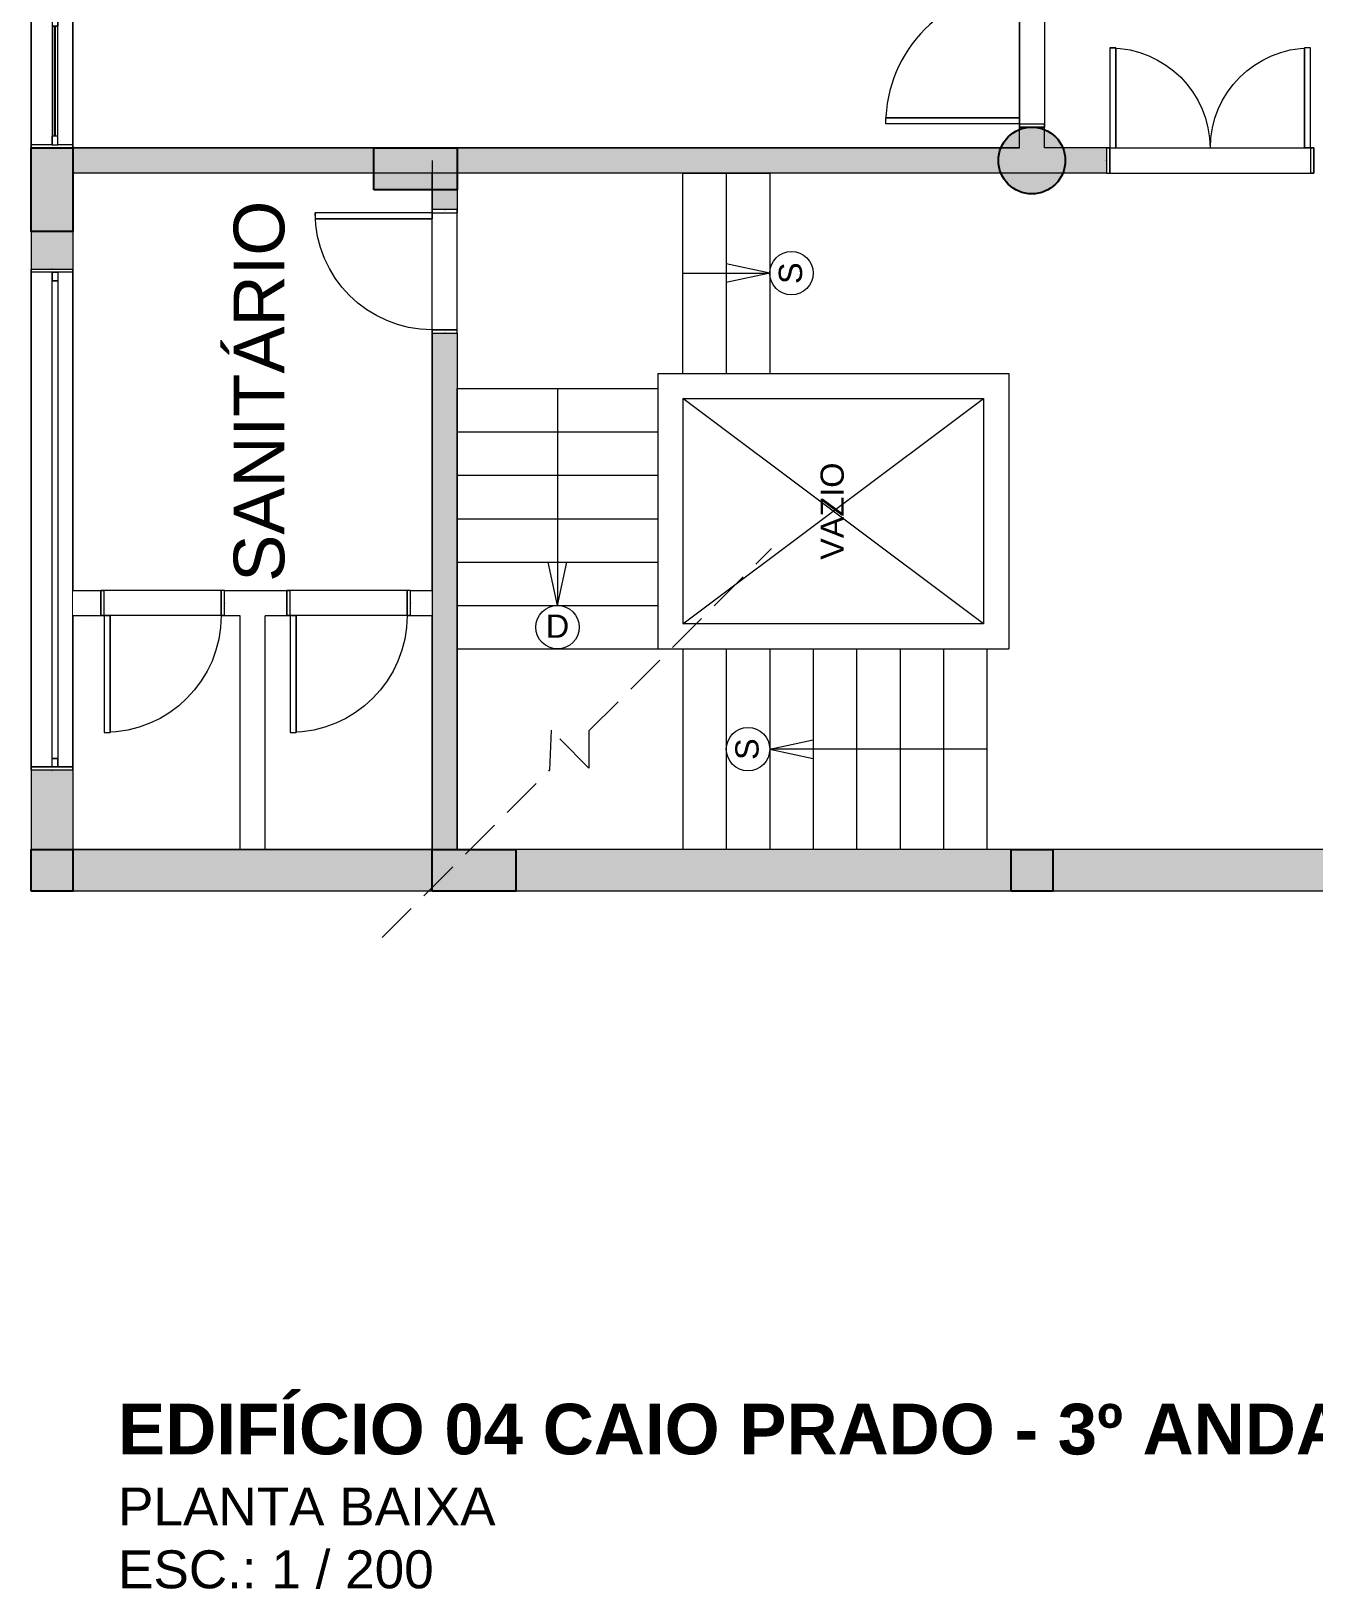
# Model space of a CAD drawing. Header units: metres. Extents: x 512 to 829, y -209 to 245.
# Drawn here: x 781.39 to 789.06, y -110.08 to -100.75 of the extents above; entities that cross this region are included whole.
import ezdxf

# ---------------------------------------------------------------- set-up
doc = ezdxf.new("R2010")
doc.units = ezdxf.units.M
doc.header["$LTSCALE"] = 0.508
doc.set_wipeout_variables(frame=1)
doc.header["$PDSIZE"] = -2
doc.linetypes.add('STYLE_02', pattern=[0.694425, 0.48607, -0.208355])
for name, color, linetype, lineweight in [('CONTORNO', 7, 'Continuous', 15), ('None', 7, 'Continuous', 5), ('NãoImprimir', 7, 'Continuous', 5), ('Peitoris', 2, 'Continuous', 5), ('Telhado-Princ', 7, 'Continuous', 5)]:
    doc.layers.add(name, color=color, linetype=linetype, lineweight=lineweight)
doc.styles.add('Arial', font='arial.ttf')
doc.styles.add('Arial (bold)', font='arialbd.ttf')

# ---------------------------------------------------------------- blocks, each defined once
blk = doc.blocks.new('Grupo-517')
at = {"color": 7, "linetype": 'Continuous', "lineweight": 5}
for points in [[(-0.4, 0.125), (-0.38095, 0.125), (-0.38095, -0.125), (-0.4, -0.125)], [(0.38095, 0.125), (0.4, 0.125), (0.4, -0.125), (0.38095, -0.125)]]:
    blk.add_wipeout(points, dxfattribs=at).dxf.layer = 'None'
at = {"layer": 'None', "color": 7, "linetype": 'Continuous', "lineweight": 5}
for points in [[(-0.4, 0.125), (-0.38095, 0.125), (-0.38095, -0.125), (-0.4, -0.125)], [(0.38095, 0.125), (0.4, 0.125), (0.4, -0.125), (0.38095, -0.125)]]:
    blk.add_lwpolyline(points, close=True, dxfattribs=at)
blk = doc.blocks.new('Grupo-518')
at = {"layer": 'None', "color": 7}
blk.add_blockref('Grupo-517', (0, 0), dxfattribs=at)
at = {"layer": 'None', "color": 7, "linetype": 'Continuous', "lineweight": 5}
for p, q in [((-0.4, 0.125), (-0.38095, 0.125)), ((-0.38095, 0.125), (-0.38095, -0.125)), ((0.4, 0.125), (0.38095, 0.125)), ((0.38095, 0.125), (0.38095, -0.125)), ((-0.4, -0.125), (-0.38095, -0.125)), ((0.4, -0.125), (0.38095, -0.125))]:
    blk.add_line(p, q, dxfattribs=at)
blk = doc.blocks.new('Grupo-519')
at = {"layer": 'None', "color": 7, "linetype": 'Continuous', "lineweight": 5}
for p, q in [((-0.38095, 0.034925), (-0.38095, 0)), ((0.38095, 0.034925), (0.38095, 0))]:
    blk.add_line(p, q, dxfattribs=at)
blk = doc.blocks.new('Grupo-520')
at = {"color": 7, "linetype": 'Continuous', "lineweight": 5}
for points in [[(-0.38095, 0.034925), (-0.33015, 0.034925), (-0.33015, 0), (-0.38095, 0)], [(0.33015, 0.034925), (0.38095, 0.034925), (0.38095, 0), (0.33015, 0)]]:
    blk.add_wipeout(points, dxfattribs=at).dxf.layer = 'None'
at = {"layer": 'None', "color": 7, "linetype": 'Continuous', "lineweight": 5}
for points in [[(-0.38095, 0.034925), (-0.33015, 0.034925), (-0.33015, 0), (-0.38095, 0)], [(0.33015, 0.034925), (0.38095, 0.034925), (0.38095, 0), (0.33015, 0)]]:
    blk.add_lwpolyline(points, close=True, dxfattribs=at)
blk = doc.blocks.new('Grupo-521')
at = {"layer": 'None', "color": 7}
blk.add_blockref('Grupo-519', (0, 0), dxfattribs=at)
at = {"color": 7, "linetype": 'Continuous', "lineweight": 5}
blk.add_wipeout([(-0.33015, 0.034925), (0.33015, 0.034925), (0.33015, 0), (-0.33015, 0)], dxfattribs=at).dxf.layer = 'None'
at = {"layer": 'None', "color": 7, "linetype": 'Continuous', "lineweight": 5}
blk.add_lwpolyline([(-0.33015, 0.034925), (0.33015, 0.034925), (0.33015, 0), (-0.33015, 0)], close=True, dxfattribs=at)
at = {"layer": 'None', "color": 7}
blk.add_blockref('Grupo-520', (0, 0), dxfattribs=at)
at = {"layer": 'None', "color": 7, "linetype": 'Continuous', "lineweight": 5}
for p, q in [((-0.38095, 0.034925), (-0.33015, 0.034925)), ((-0.38095, 0), (-0.33015, 0)), ((-0.33015, 0.034925), (-0.33015, 0)), ((0.38095, 0.034925), (0.33015, 0.034925)), ((0.33015, 0.034925), (0.33015, 0)), ((0.38095, 0), (0.33015, 0))]:
    blk.add_line(p, q, dxfattribs=at)
blk = doc.blocks.new('Grupo-522')
at = {"color": 7, "linetype": 'Continuous', "lineweight": 9}
blk.add_wipeout([(-0.3301, 0.0181), (0.3301, 0.0181), (0.3301, 0.0168), (-0.3301, 0.0168)], dxfattribs=at).dxf.layer = 'None'
blk = doc.blocks.new('Grupo-523')
at = {"layer": 'None', "color": 7}
blk.add_blockref('Grupo-522', (0, 0), dxfattribs=at)
at = {"layer": 'None', "color": 7, "linetype": 'Continuous', "lineweight": 25}
for p, q in [((-0.3301, 0.0181), (0.3301, 0.0181)), ((-0.3301, 0.0168), (0.3301, 0.0168))]:
    blk.add_line(p, q, dxfattribs=at)
blk = doc.blocks.new('Grupo-524')
at = {"layer": 'None', "color": 7, "linetype": 'Continuous', "lineweight": 20}
for p, q in [((0.4, 0.125), (-0.4, 0.125)), ((0.4, -0.125), (-0.4, -0.125))]:
    blk.add_line(p, q, dxfattribs=at)
blk = doc.blocks.new('Window (2D)-44')
at = {"color": 7, "linetype": 'Continuous', "lineweight": 5}
blk.add_wipeout([(-0.4, 0.125), (0.4, 0.125), (0.4, -0.125), (-0.4, -0.125)], dxfattribs=at).dxf.layer = 'None'
at = {"layer": 'None', "color": 7}
blk.add_blockref('Grupo-518', (0, 0), dxfattribs=at)
at = {"layer": 'None', "color": 7, "linetype": 'Continuous', "lineweight": 5}
for p, q in [((-0.4, 0.125), (0.4, 0.125)), ((-0.4, -0.125), (0.4, -0.125))]:
    blk.add_line(p, q, dxfattribs=at)
at = {"layer": 'NãoImprimir', "linetype": 'Continuous'}
for p in [(-0.4, 0), (0.4, 0)]:
    blk.add_point(p, dxfattribs=at)
at = {"layer": 'Peitoris'}
blk.add_blockref('Grupo-521', (0, 0), dxfattribs=at)
blk.add_blockref('Grupo-523', (0, 0), dxfattribs=at)
at = {"layer": 'Telhado-Princ'}
blk.add_blockref('Grupo-524', (0, 0), dxfattribs=at)
blk = doc.blocks.new('Grupo-589')
at = {"color": 7, "linetype": 'Continuous', "lineweight": 5}
for points in [[(-1.5, 0.125), (-1.48095, 0.125), (-1.48095, -0.125), (-1.5, -0.125)], [(1.48095, 0.125), (1.5, 0.125), (1.5, -0.125), (1.48095, -0.125)]]:
    blk.add_wipeout(points, dxfattribs=at).dxf.layer = 'None'
at = {"layer": 'None', "color": 7, "linetype": 'Continuous', "lineweight": 5}
for points in [[(-1.5, 0.125), (-1.48095, 0.125), (-1.48095, -0.125), (-1.5, -0.125)], [(1.48095, 0.125), (1.5, 0.125), (1.5, -0.125), (1.48095, -0.125)]]:
    blk.add_lwpolyline(points, close=True, dxfattribs=at)
blk = doc.blocks.new('Grupo-590')
at = {"layer": 'None', "color": 7}
blk.add_blockref('Grupo-589', (0, 0), dxfattribs=at)
at = {"layer": 'None', "color": 7, "linetype": 'Continuous', "lineweight": 5}
for p, q in [((-1.5, 0.125), (-1.48095, 0.125)), ((-1.48095, 0.125), (-1.48095, -0.125)), ((1.5, 0.125), (1.48095, 0.125)), ((1.48095, 0.125), (1.48095, -0.125)), ((-1.5, -0.125), (-1.48095, -0.125)), ((1.5, -0.125), (1.48095, -0.125))]:
    blk.add_line(p, q, dxfattribs=at)
blk = doc.blocks.new('Grupo-591')
at = {"layer": 'None', "color": 7, "linetype": 'Continuous', "lineweight": 5}
for p, q in [((-1.48095, 0.034925), (-1.48095, 0)), ((1.48095, 0.034925), (1.48095, 0))]:
    blk.add_line(p, q, dxfattribs=at)
blk = doc.blocks.new('Grupo-592')
at = {"color": 7, "linetype": 'Continuous', "lineweight": 5}
for points in [[(-1.48095, 0.034925), (-1.43015, 0.034925), (-1.43015, 0), (-1.48095, 0)], [(1.43015, 0.034925), (1.48095, 0.034925), (1.48095, 0), (1.43015, 0)]]:
    blk.add_wipeout(points, dxfattribs=at).dxf.layer = 'None'
at = {"layer": 'None', "color": 7, "linetype": 'Continuous', "lineweight": 5}
for points in [[(-1.48095, 0.034925), (-1.43015, 0.034925), (-1.43015, 0), (-1.48095, 0)], [(1.43015, 0.034925), (1.48095, 0.034925), (1.48095, 0), (1.43015, 0)]]:
    blk.add_lwpolyline(points, close=True, dxfattribs=at)
blk = doc.blocks.new('Grupo-593')
at = {"layer": 'None', "color": 7}
blk.add_blockref('Grupo-591', (0, 0), dxfattribs=at)
at = {"color": 7, "linetype": 'Continuous', "lineweight": 5}
blk.add_wipeout([(-1.43015, 0.034925), (1.43015, 0.034925), (1.43015, 0), (-1.43015, 0)], dxfattribs=at).dxf.layer = 'None'
at = {"layer": 'None', "color": 7, "linetype": 'Continuous', "lineweight": 5}
blk.add_lwpolyline([(-1.43015, 0.034925), (1.43015, 0.034925), (1.43015, 0), (-1.43015, 0)], close=True, dxfattribs=at)
at = {"layer": 'None', "color": 7}
blk.add_blockref('Grupo-592', (0, 0), dxfattribs=at)
at = {"layer": 'None', "color": 7, "linetype": 'Continuous', "lineweight": 5}
for p, q in [((-1.48095, 0.034925), (-1.43015, 0.034925)), ((-1.48095, 0), (-1.43015, 0)), ((-1.43015, 0.034925), (-1.43015, 0)), ((1.48095, 0.034925), (1.43015, 0.034925)), ((1.43015, 0.034925), (1.43015, 0)), ((1.48095, 0), (1.43015, 0))]:
    blk.add_line(p, q, dxfattribs=at)
blk = doc.blocks.new('Grupo-596')
at = {"layer": 'None', "color": 7, "linetype": 'Continuous', "lineweight": 20}
for p, q in [((1.5, 0.125), (-1.5, 0.125)), ((1.5, -0.125), (-1.5, -0.125))]:
    blk.add_line(p, q, dxfattribs=at)
blk = doc.blocks.new('Window (2D)-53')
at = {"color": 7, "linetype": 'Continuous', "lineweight": 5}
blk.add_wipeout([(-1.5, 0.125), (1.5, 0.125), (1.5, -0.125), (-1.5, -0.125)], dxfattribs=at).dxf.layer = 'None'
at = {"layer": 'None', "color": 7}
blk.add_blockref('Grupo-590', (0, 0), dxfattribs=at)
at = {"layer": 'None', "color": 7, "linetype": 'Continuous', "lineweight": 5}
for p, q in [((-1.5, 0.125), (1.5, 0.125)), ((-1.5, -0.125), (1.5, -0.125))]:
    blk.add_line(p, q, dxfattribs=at)
at = {"layer": 'NãoImprimir', "linetype": 'Continuous'}
for p in [(-1.5, 0), (1.5, 0)]:
    blk.add_point(p, dxfattribs=at)
at = {"layer": 'Peitoris'}
blk.add_blockref('Grupo-593', (0, 0), dxfattribs=at)
at = {"layer": 'Telhado-Princ'}
blk.add_blockref('Grupo-596', (0, 0), dxfattribs=at)
blk = doc.blocks.new('Grupo-2277')
at = {"layer": 'None', "color": 7, "linetype": 'Continuous', "lineweight": 5}
for p, q in [((-0.37, 0.075), (-0.37, -0.075)), ((0.37, 0.075), (0.37, -0.075))]:
    blk.add_line(p, q, dxfattribs=at)
blk = doc.blocks.new('Grupo-2278')
at = {"color": 7, "linetype": 'Continuous', "lineweight": 5}
for points in [[(-0.37, 0.075), (-0.35, 0.075), (-0.35, -0.075), (-0.37, -0.075)], [(0.35, 0.075), (0.37, 0.075), (0.37, -0.075), (0.35, -0.075)]]:
    blk.add_wipeout(points, dxfattribs=at).dxf.layer = 'None'
at = {"layer": 'None', "color": 7, "linetype": 'Continuous', "lineweight": 5}
for points in [[(-0.37, 0.075), (-0.35, 0.075), (-0.35, -0.075), (-0.37, -0.075)], [(0.35, 0.075), (0.37, 0.075), (0.37, -0.075), (0.35, -0.075)]]:
    blk.add_lwpolyline(points, close=True, dxfattribs=at)
blk = doc.blocks.new('Grupo-2279')
at = {"layer": 'None', "color": 7}
blk.add_blockref('Grupo-2277', (0, 0), dxfattribs=at)
blk.add_blockref('Grupo-2278', (0, 0), dxfattribs=at)
at = {"layer": 'None', "color": 7, "linetype": 'Continuous', "lineweight": 5}
for p, q in [((-0.37, 0.075), (-0.35, 0.075)), ((-0.35, 0.075), (-0.35, -0.075)), ((0.37, 0.075), (0.35, 0.075)), ((0.35, 0.075), (0.35, -0.075)), ((-0.37, -0.075), (-0.35, -0.075)), ((0.37, -0.075), (0.35, -0.075))]:
    blk.add_line(p, q, dxfattribs=at)
blk = doc.blocks.new('Grupo-2280')
at = {"layer": 'None', "color": 7, "linetype": 'Continuous', "lineweight": 5}
blk.add_arc((-0.35, 0.075), 0.7, 0, 90, dxfattribs=at)
blk = doc.blocks.new('Grupo-2281')
at = {"color": 7, "linetype": 'Continuous', "lineweight": 5}
blk.add_wipeout([(-0.35, 0.075), (-0.35, 0.775), (-0.315, 0.775), (-0.315, 0.075)], dxfattribs=at).dxf.layer = 'None'
at = {"layer": 'None', "color": 7, "linetype": 'Continuous', "lineweight": 5}
blk.add_lwpolyline([(-0.35, 0.075), (-0.35, 0.775), (-0.315, 0.775), (-0.315, 0.075)], close=True, dxfattribs=at)
blk = doc.blocks.new('Grupo-2282')
at = {"layer": 'None', "color": 7}
blk.add_blockref('Grupo-2281', (0, 0), dxfattribs=at)
at = {"layer": 'None', "color": 7, "linetype": 'Continuous', "lineweight": 5}
for p, q in [((-0.35, 0.075), (-0.35, 0.775)), ((-0.35, 0.775), (-0.315, 0.775)), ((-0.315, 0.075), (-0.315, 0.775)), ((-0.35, 0.075), (-0.315, 0.075))]:
    blk.add_line(p, q, dxfattribs=at)
blk = doc.blocks.new('Grupo-2283')
at = {"layer": 'Peitoris', "color": 7}
blk.add_blockref('Grupo-2282', (0, 0), dxfattribs=at)
blk = doc.blocks.new('Grupo-2284')
at = {"layer": 'None', "color": 7, "linetype": 'Continuous', "lineweight": 5}
for p, q in [((0.37, 0.075), (-0.37, 0.075)), ((0.37, -0.075), (-0.37, -0.075))]:
    blk.add_line(p, q, dxfattribs=at)
blk = doc.blocks.new('Door (2D)-77')
at = {"layer": 'None', "color": 7}
blk.add_blockref('Grupo-2279', (0, 0), dxfattribs=at)
at = {"layer": 'NãoImprimir', "color": 7, "linetype": 'Continuous', "lineweight": 5}
for p in [(-0.37, 0), (0.37, 0)]:
    blk.add_point(p, dxfattribs=at)
at = {"layer": 'Peitoris', "color": 7}
blk.add_blockref('Grupo-2280', (0, 0), dxfattribs=at)
at = {"layer": 'None', "color": 7}
blk.add_blockref('Grupo-2283', (0, 0), dxfattribs=at)
at = {"layer": 'Telhado-Princ', "color": 7}
blk.add_blockref('Grupo-2284', (0, 0), dxfattribs=at)
blk = doc.blocks.new('Grupo-2285')
at = {"layer": 'None', "color": 7, "linetype": 'Continuous', "lineweight": 5}
for p, q in [((-0.37, 0.075), (-0.37, -0.075)), ((0.37, 0.075), (0.37, -0.075))]:
    blk.add_line(p, q, dxfattribs=at)
blk = doc.blocks.new('Grupo-2286')
at = {"color": 7, "linetype": 'Continuous', "lineweight": 5}
for points in [[(-0.37, 0.075), (-0.35, 0.075), (-0.35, -0.075), (-0.37, -0.075)], [(0.35, 0.075), (0.37, 0.075), (0.37, -0.075), (0.35, -0.075)]]:
    blk.add_wipeout(points, dxfattribs=at).dxf.layer = 'None'
at = {"layer": 'None', "color": 7, "linetype": 'Continuous', "lineweight": 5}
for points in [[(-0.37, 0.075), (-0.35, 0.075), (-0.35, -0.075), (-0.37, -0.075)], [(0.35, 0.075), (0.37, 0.075), (0.37, -0.075), (0.35, -0.075)]]:
    blk.add_lwpolyline(points, close=True, dxfattribs=at)
blk = doc.blocks.new('Grupo-2287')
at = {"layer": 'None', "color": 7}
blk.add_blockref('Grupo-2285', (0, 0), dxfattribs=at)
blk.add_blockref('Grupo-2286', (0, 0), dxfattribs=at)
at = {"layer": 'None', "color": 7, "linetype": 'Continuous', "lineweight": 5}
for p, q in [((-0.37, 0.075), (-0.35, 0.075)), ((-0.35, 0.075), (-0.35, -0.075)), ((0.37, 0.075), (0.35, 0.075)), ((0.35, 0.075), (0.35, -0.075)), ((-0.37, -0.075), (-0.35, -0.075)), ((0.37, -0.075), (0.35, -0.075))]:
    blk.add_line(p, q, dxfattribs=at)
blk = doc.blocks.new('Grupo-2288')
at = {"layer": 'None', "color": 7, "linetype": 'Continuous', "lineweight": 5}
blk.add_arc((-0.35, 0.075), 0.7, 0, 90, dxfattribs=at)
blk = doc.blocks.new('Grupo-2289')
at = {"color": 7, "linetype": 'Continuous', "lineweight": 5}
blk.add_wipeout([(-0.35, 0.075), (-0.35, 0.775), (-0.315, 0.775), (-0.315, 0.075)], dxfattribs=at).dxf.layer = 'None'
at = {"layer": 'None', "color": 7, "linetype": 'Continuous', "lineweight": 5}
blk.add_lwpolyline([(-0.35, 0.075), (-0.35, 0.775), (-0.315, 0.775), (-0.315, 0.075)], close=True, dxfattribs=at)
blk = doc.blocks.new('Grupo-2290')
at = {"layer": 'None', "color": 7}
blk.add_blockref('Grupo-2289', (0, 0), dxfattribs=at)
at = {"layer": 'None', "color": 7, "linetype": 'Continuous', "lineweight": 5}
for p, q in [((-0.35, 0.075), (-0.35, 0.775)), ((-0.35, 0.775), (-0.315, 0.775)), ((-0.315, 0.075), (-0.315, 0.775)), ((-0.35, 0.075), (-0.315, 0.075))]:
    blk.add_line(p, q, dxfattribs=at)
blk = doc.blocks.new('Grupo-2291')
at = {"layer": 'Peitoris', "color": 7}
blk.add_blockref('Grupo-2290', (0, 0), dxfattribs=at)
blk = doc.blocks.new('Grupo-2292')
at = {"layer": 'None', "color": 7, "linetype": 'Continuous', "lineweight": 5}
for p, q in [((0.37, 0.075), (-0.37, 0.075)), ((0.37, -0.075), (-0.37, -0.075))]:
    blk.add_line(p, q, dxfattribs=at)
blk = doc.blocks.new('Door (2D)-78')
at = {"layer": 'None', "color": 7}
blk.add_blockref('Grupo-2287', (0, 0), dxfattribs=at)
at = {"layer": 'NãoImprimir', "color": 7, "linetype": 'Continuous', "lineweight": 5}
for p in [(-0.37, 0), (0.37, 0)]:
    blk.add_point(p, dxfattribs=at)
at = {"layer": 'Peitoris', "color": 7}
blk.add_blockref('Grupo-2288', (0, 0), dxfattribs=at)
at = {"layer": 'None', "color": 7}
blk.add_blockref('Grupo-2291', (0, 0), dxfattribs=at)
at = {"layer": 'Telhado-Princ', "color": 7}
blk.add_blockref('Grupo-2292', (0, 0), dxfattribs=at)
blk = doc.blocks.new('Grupo-2301')
at = {"layer": 'None', "color": 7, "linetype": 'Continuous', "lineweight": 5}
for p, q in [((-0.62, 0.075), (-0.62, -0.075)), ((0.62, 0.075), (0.62, -0.075))]:
    blk.add_line(p, q, dxfattribs=at)
blk = doc.blocks.new('Grupo-2302')
at = {"color": 7, "linetype": 'Continuous', "lineweight": 5}
for points in [[(-0.62, 0.075), (-0.6, 0.075), (-0.6, -0.075), (-0.62, -0.075)], [(0.6, 0.075), (0.62, 0.075), (0.62, -0.075), (0.6, -0.075)]]:
    blk.add_wipeout(points, dxfattribs=at).dxf.layer = 'None'
at = {"layer": 'None', "color": 7, "linetype": 'Continuous', "lineweight": 5}
for points in [[(-0.62, 0.075), (-0.6, 0.075), (-0.6, -0.075), (-0.62, -0.075)], [(0.6, 0.075), (0.62, 0.075), (0.62, -0.075), (0.6, -0.075)]]:
    blk.add_lwpolyline(points, close=True, dxfattribs=at)
blk = doc.blocks.new('Grupo-2303')
at = {"layer": 'None', "color": 7}
blk.add_blockref('Grupo-2301', (0, 0), dxfattribs=at)
blk.add_blockref('Grupo-2302', (0, 0), dxfattribs=at)
at = {"layer": 'None', "color": 7, "linetype": 'Continuous', "lineweight": 5}
for p, q in [((-0.62, 0.075), (-0.6, 0.075)), ((-0.6, 0.075), (-0.6, -0.075)), ((0.62, 0.075), (0.6, 0.075)), ((0.6, 0.075), (0.6, -0.075)), ((-0.62, -0.075), (-0.6, -0.075)), ((0.62, -0.075), (0.6, -0.075))]:
    blk.add_line(p, q, dxfattribs=at)
blk = doc.blocks.new('Grupo-2304')
at = {"layer": 'None', "color": 7, "linetype": 'Continuous', "lineweight": 5}
blk.add_arc((-0.6, 0.075), 0.5988, 0, 90, dxfattribs=at)
blk = doc.blocks.new('Grupo-2305')
at = {"color": 7, "linetype": 'Continuous', "lineweight": 5}
blk.add_wipeout([(-0.6, 0.075), (-0.6, 0.67375), (-0.565, 0.67375), (-0.565, 0.075)], dxfattribs=at).dxf.layer = 'None'
at = {"layer": 'None', "color": 7, "linetype": 'Continuous', "lineweight": 5}
blk.add_lwpolyline([(-0.6, 0.075), (-0.6, 0.67375), (-0.565, 0.67375), (-0.565, 0.075)], close=True, dxfattribs=at)
blk = doc.blocks.new('Grupo-2306')
at = {"layer": 'None', "color": 7}
blk.add_blockref('Grupo-2305', (0, 0), dxfattribs=at)
at = {"layer": 'None', "color": 7, "linetype": 'Continuous', "lineweight": 5}
for p, q in [((-0.6, 0.075), (-0.6, 0.67375)), ((-0.6, 0.67375), (-0.565, 0.67375)), ((-0.565, 0.075), (-0.565, 0.67375)), ((-0.6, 0.075), (-0.565, 0.075))]:
    blk.add_line(p, q, dxfattribs=at)
blk = doc.blocks.new('Grupo-2307')
at = {"layer": 'Peitoris', "color": 7}
blk.add_blockref('Grupo-2306', (0, 0), dxfattribs=at)
blk = doc.blocks.new('Grupo-2308')
at = {"layer": 'None', "color": 7, "linetype": 'Continuous', "lineweight": 5}
blk.add_arc((0.6, 0.075), 0.5988, 90, 180, dxfattribs=at)
blk = doc.blocks.new('Grupo-2309')
at = {"color": 7, "linetype": 'Continuous', "lineweight": 5}
blk.add_wipeout([(0.6, 0.67375), (0.6, 0.075), (0.565, 0.075), (0.565, 0.67375)], dxfattribs=at).dxf.layer = 'None'
at = {"layer": 'None', "color": 7, "linetype": 'Continuous', "lineweight": 5}
blk.add_lwpolyline([(0.6, 0.67375), (0.6, 0.075), (0.565, 0.075), (0.565, 0.67375)], close=True, dxfattribs=at)
blk = doc.blocks.new('Grupo-2310')
at = {"layer": 'None', "color": 7}
blk.add_blockref('Grupo-2309', (0, 0), dxfattribs=at)
at = {"layer": 'None', "color": 7, "linetype": 'Continuous', "lineweight": 5}
for p, q in [((0.565, 0.67375), (0.565, 0.075)), ((0.6, 0.67375), (0.565, 0.67375)), ((0.6, 0.67375), (0.6, 0.075)), ((0.6, 0.075), (0.565, 0.075))]:
    blk.add_line(p, q, dxfattribs=at)
blk = doc.blocks.new('Grupo-2311')
at = {"layer": 'Peitoris', "color": 7}
blk.add_blockref('Grupo-2310', (0, 0), dxfattribs=at)
blk = doc.blocks.new('Grupo-2312')
at = {"layer": 'None', "color": 7, "linetype": 'Continuous', "lineweight": 5}
for p, q in [((0.62, 0.075), (-0.62, 0.075)), ((0.62, -0.075), (-0.62, -0.075))]:
    blk.add_line(p, q, dxfattribs=at)
blk = doc.blocks.new('Door (2D)-79')
at = {"layer": 'None', "color": 7}
blk.add_blockref('Grupo-2303', (0, 0), dxfattribs=at)
at = {"layer": 'NãoImprimir', "color": 7, "linetype": 'Continuous', "lineweight": 5}
for p in [(-0.62, 0), (0.62, 0)]:
    blk.add_point(p, dxfattribs=at)
at = {"layer": 'Peitoris', "color": 7}
for name in ['Grupo-2304', 'Grupo-2308']:
    blk.add_blockref(name, (0, 0), dxfattribs=at)
at = {"layer": 'None', "color": 7}
for name in ['Grupo-2307', 'Grupo-2311']:
    blk.add_blockref(name, (0, 0), dxfattribs=at)
at = {"color": 7, "linetype": 'Continuous', "lineweight": 5}
blk.add_wipeout([(-0.02625, 0.0375), (-0.02625, 0.04), (-0.00125, 0.04), (-0.00125, 0.075), (0.00125, 0.075), (0.00125, 0.04), (0.02625, 0.04), (0.02625, 0.0375)], dxfattribs=at).dxf.layer = 'None'
at = {"layer": 'Telhado-Princ', "color": 7}
blk.add_blockref('Grupo-2312', (0, 0), dxfattribs=at)
blk = doc.blocks.new('Grupo-2561')
at = {"layer": 'None', "color": 7, "linetype": 'Continuous', "lineweight": 5}
for p, q in [((-0.37, 0.075), (-0.37, -0.075)), ((0.37, 0.075), (0.37, -0.075))]:
    blk.add_line(p, q, dxfattribs=at)
blk = doc.blocks.new('Grupo-2562')
at = {"color": 7, "linetype": 'Continuous', "lineweight": 5}
for points in [[(-0.37, 0.075), (-0.35, 0.075), (-0.35, -0.075), (-0.37, -0.075)], [(0.35, 0.075), (0.37, 0.075), (0.37, -0.075), (0.35, -0.075)]]:
    blk.add_wipeout(points, dxfattribs=at).dxf.layer = 'None'
at = {"layer": 'None', "color": 7, "linetype": 'Continuous', "lineweight": 5}
for points in [[(-0.37, 0.075), (-0.35, 0.075), (-0.35, -0.075), (-0.37, -0.075)], [(0.35, 0.075), (0.37, 0.075), (0.37, -0.075), (0.35, -0.075)]]:
    blk.add_lwpolyline(points, close=True, dxfattribs=at)
blk = doc.blocks.new('Grupo-2563')
at = {"layer": 'None', "color": 7}
blk.add_blockref('Grupo-2561', (0, 0), dxfattribs=at)
blk.add_blockref('Grupo-2562', (0, 0), dxfattribs=at)
at = {"layer": 'None', "color": 7, "linetype": 'Continuous', "lineweight": 5}
for p, q in [((-0.37, 0.075), (-0.35, 0.075)), ((-0.35, 0.075), (-0.35, -0.075)), ((0.37, 0.075), (0.35, 0.075)), ((0.35, 0.075), (0.35, -0.075)), ((-0.37, -0.075), (-0.35, -0.075)), ((0.37, -0.075), (0.35, -0.075))]:
    blk.add_line(p, q, dxfattribs=at)
blk = doc.blocks.new('Grupo-2564')
at = {"layer": 'None', "color": 7, "linetype": 'Continuous', "lineweight": 5}
blk.add_arc((-0.35, 0.075), 0.7, 0, 90, dxfattribs=at)
blk = doc.blocks.new('Grupo-2565')
at = {"color": 7, "linetype": 'Continuous', "lineweight": 5}
blk.add_wipeout([(-0.35, 0.075), (-0.35, 0.775), (-0.315, 0.775), (-0.315, 0.075)], dxfattribs=at).dxf.layer = 'None'
at = {"layer": 'None', "color": 7, "linetype": 'Continuous', "lineweight": 5}
blk.add_lwpolyline([(-0.35, 0.075), (-0.35, 0.775), (-0.315, 0.775), (-0.315, 0.075)], close=True, dxfattribs=at)
blk = doc.blocks.new('Grupo-2566')
at = {"layer": 'None', "color": 7}
blk.add_blockref('Grupo-2565', (0, 0), dxfattribs=at)
at = {"layer": 'None', "color": 7, "linetype": 'Continuous', "lineweight": 5}
for p, q in [((-0.35, 0.075), (-0.35, 0.775)), ((-0.35, 0.775), (-0.315, 0.775)), ((-0.315, 0.075), (-0.315, 0.775)), ((-0.35, 0.075), (-0.315, 0.075))]:
    blk.add_line(p, q, dxfattribs=at)
blk = doc.blocks.new('Grupo-2567')
at = {"layer": 'Peitoris', "color": 7}
blk.add_blockref('Grupo-2566', (0, 0), dxfattribs=at)
blk = doc.blocks.new('Grupo-2568')
at = {"layer": 'None', "color": 7, "linetype": 'Continuous', "lineweight": 5}
for p, q in [((0.37, 0.075), (-0.37, 0.075)), ((0.37, -0.075), (-0.37, -0.075))]:
    blk.add_line(p, q, dxfattribs=at)
blk = doc.blocks.new('Door (2D)-80')
at = {"layer": 'None', "color": 7}
blk.add_blockref('Grupo-2563', (0, 0), dxfattribs=at)
at = {"layer": 'NãoImprimir', "color": 7, "linetype": 'Continuous', "lineweight": 5}
for p in [(-0.37, 0), (0.37, 0)]:
    blk.add_point(p, dxfattribs=at)
at = {"layer": 'Peitoris', "color": 7}
blk.add_blockref('Grupo-2564', (0, 0), dxfattribs=at)
at = {"layer": 'None', "color": 7}
blk.add_blockref('Grupo-2567', (0, 0), dxfattribs=at)
at = {"layer": 'Telhado-Princ', "color": 7}
blk.add_blockref('Grupo-2568', (0, 0), dxfattribs=at)
blk = doc.blocks.new('Grupo-2569')
at = {"layer": 'None', "color": 7, "linetype": 'Continuous', "lineweight": 5}
for p, q in [((71.4863, -6.0275), (71.7463, -5.9717)), ((72.7863, -6.0275), (71.4863, -6.0275)), ((71.4863, -6.0275), (71.7463, -6.0834))]:
    blk.add_line(p, q, dxfattribs=at)
blk.add_circle((71.3563, -6.0275), 0.13, dxfattribs=at)
at = {"layer": 'CONTORNO', "color": 7, "insert": (71.2804, -6.0275), "char_height": 0.139, "attachment_point": 2, "rotation": 90, "line_spacing_factor": 0.96736, "style": 'Arial'}
blk.add_mtext('S', dxfattribs=at)
blk = doc.blocks.new('Grupo-2570')
at = {"layer": 'None', "color": 7, "linetype": 'STYLE_02', "lineweight": 5}
for p, q in [((70.4046, -5.9179), (71.4965, -4.8261)), ((70.1779, -5.9142), (70.1689, -6.1535)), ((70.4046, -6.1409), (70.1779, -5.9142)), ((70.4046, -5.9179), (70.4046, -6.1409)), ((69.1661, -7.1561), (70.1689, -6.1535))]:
    blk.add_line(p, q, dxfattribs=at)
blk = doc.blocks.new('Grupo-2571')
at = {"layer": 'None', "color": 7, "linetype": 'Continuous', "lineweight": 5}
for p, q in [((70.2163, -3.8675), (70.2163, -5.1675)), ((70.2163, -5.1675), (70.1604, -4.9075)), ((70.2163, -5.1675), (70.2721, -4.9075))]:
    blk.add_line(p, q, dxfattribs=at)
blk.add_circle((70.2163, -5.2975), 0.13, dxfattribs=at)
at = {"layer": 'CONTORNO', "color": 7, "insert": (70.2163, -5.2216), "char_height": 0.139, "attachment_point": 2, "line_spacing_factor": 0.96736, "style": 'Arial'}
blk.add_mtext('D', dxfattribs=at)
blk = doc.blocks.new('Grupo-2572')
at = {"layer": 'None', "color": 7, "linetype": 'Continuous', "lineweight": 5}
for p, q in [((71.4863, -3.1775), (71.2263, -3.1217)), ((70.9663, -3.1775), (71.4863, -3.1775)), ((71.4863, -3.1775), (71.2263, -3.2334))]:
    blk.add_line(p, q, dxfattribs=at)
blk.add_circle((71.6163, -3.1775), 0.13, dxfattribs=at)
at = {"layer": 'CONTORNO', "color": 7, "insert": (71.5404, -3.1775), "char_height": 0.139, "attachment_point": 2, "rotation": 90, "line_spacing_factor": 0.96736, "style": 'Arial'}
blk.add_mtext('S', dxfattribs=at)
blk = doc.blocks.new('Grupo-2621')
at = {"layer": 'None', "color": 7, "linetype": 'Continuous', "lineweight": 5}
for p, q in [((-0.42, 0.075), (-0.42, -0.075)), ((0.42, 0.075), (0.42, -0.075))]:
    blk.add_line(p, q, dxfattribs=at)
blk = doc.blocks.new('Grupo-2622')
at = {"color": 7, "linetype": 'Continuous', "lineweight": 5}
for points in [[(-0.42, 0.075), (-0.4, 0.075), (-0.4, -0.075), (-0.42, -0.075)], [(0.4, 0.075), (0.42, 0.075), (0.42, -0.075), (0.4, -0.075)]]:
    blk.add_wipeout(points, dxfattribs=at).dxf.layer = 'None'
at = {"layer": 'None', "color": 7, "linetype": 'Continuous', "lineweight": 5}
for points in [[(-0.42, 0.075), (-0.4, 0.075), (-0.4, -0.075), (-0.42, -0.075)], [(0.4, 0.075), (0.42, 0.075), (0.42, -0.075), (0.4, -0.075)]]:
    blk.add_lwpolyline(points, close=True, dxfattribs=at)
blk = doc.blocks.new('Grupo-2623')
at = {"layer": 'None', "color": 7}
blk.add_blockref('Grupo-2621', (0, 0), dxfattribs=at)
blk.add_blockref('Grupo-2622', (0, 0), dxfattribs=at)
at = {"layer": 'None', "color": 7, "linetype": 'Continuous', "lineweight": 5}
for p, q in [((-0.42, 0.075), (-0.4, 0.075)), ((-0.4, 0.075), (-0.4, -0.075)), ((0.42, 0.075), (0.4, 0.075)), ((0.4, 0.075), (0.4, -0.075)), ((-0.42, -0.075), (-0.4, -0.075)), ((0.42, -0.075), (0.4, -0.075))]:
    blk.add_line(p, q, dxfattribs=at)
blk = doc.blocks.new('Grupo-2624')
at = {"layer": 'None', "color": 7, "linetype": 'Continuous', "lineweight": 5}
blk.add_arc((-0.4, 0.075), 0.8, 0, 90, dxfattribs=at)
blk = doc.blocks.new('Grupo-2625')
at = {"color": 7, "linetype": 'Continuous', "lineweight": 5}
blk.add_wipeout([(-0.4, 0.075), (-0.4, 0.875), (-0.365, 0.875), (-0.365, 0.075)], dxfattribs=at).dxf.layer = 'None'
at = {"layer": 'None', "color": 7, "linetype": 'Continuous', "lineweight": 5}
blk.add_lwpolyline([(-0.4, 0.075), (-0.4, 0.875), (-0.365, 0.875), (-0.365, 0.075)], close=True, dxfattribs=at)
blk = doc.blocks.new('Grupo-2626')
at = {"layer": 'None', "color": 7}
blk.add_blockref('Grupo-2625', (0, 0), dxfattribs=at)
at = {"layer": 'None', "color": 7, "linetype": 'Continuous', "lineweight": 5}
for p, q in [((-0.4, 0.075), (-0.4, 0.875)), ((-0.4, 0.875), (-0.365, 0.875)), ((-0.365, 0.075), (-0.365, 0.875)), ((-0.4, 0.075), (-0.365, 0.075))]:
    blk.add_line(p, q, dxfattribs=at)
blk = doc.blocks.new('Grupo-2627')
at = {"layer": 'Peitoris', "color": 7}
blk.add_blockref('Grupo-2626', (0, 0), dxfattribs=at)
blk = doc.blocks.new('Grupo-2628')
at = {"layer": 'None', "color": 7, "linetype": 'Continuous', "lineweight": 5}
for p, q in [((0.42, 0.075), (-0.42, 0.075)), ((0.42, -0.075), (-0.42, -0.075))]:
    blk.add_line(p, q, dxfattribs=at)
blk = doc.blocks.new('Door (2D)-87')
at = {"layer": 'None', "color": 7}
blk.add_blockref('Grupo-2623', (0, 0), dxfattribs=at)
at = {"layer": 'NãoImprimir', "color": 7, "linetype": 'Continuous', "lineweight": 5}
for p in [(-0.42, 0), (0.42, 0)]:
    blk.add_point(p, dxfattribs=at)
at = {"layer": 'Peitoris', "color": 7}
blk.add_blockref('Grupo-2624', (0, 0), dxfattribs=at)
at = {"layer": 'None', "color": 7}
blk.add_blockref('Grupo-2627', (0, 0), dxfattribs=at)
at = {"layer": 'Telhado-Princ', "color": 7}
blk.add_blockref('Grupo-2628', (0, 0), dxfattribs=at)
blk = doc.blocks.new('Grupo-2669')
at = {"layer": 'None', "linetype": 'Continuous', "lineweight": 0}
h = blk.add_hatch(color=255, dxfattribs=at)
edge = h.paths.add_edge_path()
edge.add_arc((73.0552, -2.5025), 0.2, 0, 360, ccw=False)
for points in [[(67.0663, -2.4275), (67.3163, -2.4275), (67.3163, -2.9275), (67.0663, -2.9275)], [(69.1163, -2.6775), (69.1163, -2.4275), (69.6163, -2.4275), (69.6163, -2.6775)], [(67.0663, -6.8775), (67.0663, -6.6275), (67.3163, -6.6275), (67.3163, -6.8775)], [(69.4663, -6.8775), (69.4663, -6.6275), (69.9663, -6.6275), (69.9663, -6.8775)], [(72.9302, -6.8775), (72.9302, -6.6275), (73.1802, -6.6275), (73.1802, -6.8775)]]:
    blk.add_hatch(color=255, dxfattribs=at).paths.add_polyline_path(points)
at = {"layer": 'None', "color": 7, "linetype": 'Continuous', "lineweight": 25}
for points in [[(67.0663, -2.4275), (67.3163, -2.4275), (67.3163, -2.9275), (67.0663, -2.9275)], [(69.1163, -2.6775), (69.1163, -2.4275), (69.6163, -2.4275), (69.6163, -2.6775)], [(67.0663, -6.8775), (67.0663, -6.6275), (67.3163, -6.6275), (67.3163, -6.8775)], [(69.4663, -6.8775), (69.4663, -6.6275), (69.9663, -6.6275), (69.9663, -6.8775)], [(72.9302, -6.8775), (72.9302, -6.6275), (73.1802, -6.6275), (73.1802, -6.8775)]]:
    blk.add_lwpolyline(points, close=True, dxfattribs=at)
blk.add_circle((73.0552, -2.5025), 0.2, dxfattribs=at)

msp = doc.modelspace()

# ---------------------------------------------------------------- linework, layer by layer
at = {"layer": 'None', "color": 7, "linetype": 'Continuous', "lineweight": 18}
for p, q in [((787.3001, -101.4492), (787.3001, -101.3242)), ((787.4501, -101.4492), (787.4501, -101.3242)), ((781.3862, -101.4492), (781.3862, -102.1742)), ((787.8223, -101.4492), (787.4501, -101.4492)), ((783.9362, -101.5242), (783.9362, -101.8178)), ((781.6362, -101.5992), (781.6362, -102.1742)), ((783.9362, -102.5578), (783.9362, -105.6492)), ((781.3862, -105.1742), (781.3862, -105.8992)), ((781.6362, -105.1742), (781.6362, -105.6492)), ((789.3362, -105.6492), (783.9362, -105.6492)), ((789.5862, -105.8992), (781.3862, -105.8992))]:
    msp.add_line(p, q, dxfattribs=at)
at = {"layer": 'None', "color": 7, "linetype": 'Continuous', "lineweight": 5}
for p, q in [((783.9362, -105.6492), (783.9362, -102.8892)), ((787.1062, -105.6492), (783.9362, -105.6492))]:
    msp.add_line(p, q, dxfattribs=at)
msp.add_lwpolyline([(783.9362, -104.1892), (785.1362, -104.1892)], dxfattribs=at)
at = {"layer": 'None', "color": 250, "linetype": 'Continuous'}
for points in [[(787.4501, -101.4492), (787.3001, -101.4492), (787.4501, -101.3242), (787.3001, -101.3242)], [(781.3862, -101.4492), (781.6362, -101.4492), (781.3862, -102.1742), (781.6362, -102.1742)], [(781.3862, -105.1742), (781.6362, -105.1742), (781.3862, -105.8992), (781.6362, -105.6492)]]:
    msp.add_solid(points, dxfattribs=at)

# ---------------------------------------------------------------- block references
at = {"layer": 'None', "color": 7}
for name in ['Grupo-2572', 'Grupo-2571', 'Grupo-2569']:
    msp.add_blockref(name, (714.3199, -99.0216), dxfattribs=at)

# ---------------------------------------------------------------- texts
at = {"layer": 'CONTORNO', "color": 7, "insert": (786.1103, -103.6242), "char_height": 0.13895, "attachment_point": 2, "rotation": 90, "line_spacing_factor": 0.96736, "style": 'Arial'}
msp.add_mtext('VAZIO', dxfattribs=at)
at = {"layer": 'None', "color": 7, "insert": (781.9061, -108.9688), "char_height": 0.303168, "attachment_point": 1, "line_spacing_factor": 0.992596, "style": 'Arial (bold)'}
msp.add_mtext('EDIFÍCIO 04 CAIO PRADO - 3º ANDAR\\P{\\fArial|b0|i0|c0|p0;\\H0.75x;\\lPLANTA BAIXA\\PESC.: 1 / 200}', dxfattribs=at)

# ---------------------------------------------------------------- wipeouts: each hides what was drawn before it
at = {"color": 7, "linetype": 'Continuous', "lineweight": 5}
msp.add_wipeout([(787.0862, -104.2992), (787.2362, -104.4492), (785.1362, -104.4492), (785.2862, -104.2992)], dxfattribs=at).dxf.layer = 'None'

# ---------------------------------------------------------------- next in the draw order: linework, layer by layer
at = {"layer": 'None', "color": 7, "linetype": 'Continuous', "lineweight": 5}
msp.add_line((787.0862, -104.2992), (785.2862, -104.2992), dxfattribs=at)
for points in [[(785.2862, -104.4492), (785.2862, -105.6492)], [(785.5462, -104.4492), (785.5462, -105.6492)], [(785.8062, -104.4492), (785.8062, -105.6492)], [(786.0662, -104.4492), (786.0662, -105.6492)], [(786.3262, -104.4492), (786.3262, -105.6492)], [(786.5862, -104.4492), (786.5862, -105.6492)], [(786.8462, -104.4492), (786.8462, -105.6492)], [(787.1062, -104.4492), (787.1062, -105.6492)]]:
    msp.add_lwpolyline(points, dxfattribs=at)

# ---------------------------------------------------------------- next in the draw order: block references
at = {"layer": 'None', "color": 7, "xscale": -1, "rotation": 270}
msp.add_blockref('Window (2D)-44', (781.5112, -101.0492), dxfattribs=at)
at = {"layer": 'None', "color": 7, "rotation": 270}
msp.add_blockref('Window (2D)-53', (781.5112, -103.6742), dxfattribs=at)

# ---------------------------------------------------------------- next in the draw order: linework, layer by layer
at = {"layer": 'None', "color": 7, "linetype": 'Continuous', "lineweight": 18}
msp.add_line((787.3001, -101.4492), (781.6362, -101.4492), dxfattribs=at)
at = {"layer": 'None', "color": 7, "linetype": 'Continuous', "lineweight": 5}
msp.add_lwpolyline([(787.3001, -98.4492), (781.6362, -98.4492), (781.6362, -101.4492), (787.3001, -101.4492)], close=True, dxfattribs=at)

# ---------------------------------------------------------------- next in the draw order: wipeouts: each hides what was drawn before it
at = {"color": 7, "linetype": 'Continuous', "lineweight": 5}
for points in [[(783.7862, -105.6492), (783.7862, -101.5992), (781.6362, -101.5992), (781.6362, -105.6492)], [(785.1362, -102.7992), (785.2862, -102.9492), (785.2862, -104.2992), (785.1362, -104.4492)], [(787.0862, -102.9492), (787.2362, -102.7992), (787.2362, -104.4492), (787.0862, -104.2992)]]:
    msp.add_wipeout(points, dxfattribs=at).dxf.layer = 'None'

# ---------------------------------------------------------------- next in the draw order: linework, layer by layer
at = {"layer": 'None', "color": 7, "linetype": 'Continuous', "lineweight": 18}
for p, q in [((783.7862, -101.5242), (783.7862, -101.8178)), ((787.8223, -101.5992), (781.6362, -101.5992))]:
    msp.add_line(p, q, dxfattribs=at)
at = {"layer": 'None', "color": 7, "linetype": 'Continuous', "lineweight": 5}
for p, q in [((785.1362, -102.7992), (785.1362, -104.4492)), ((787.2362, -102.7992), (787.2362, -104.4492)), ((785.2862, -102.9492), (785.2862, -104.2992)), ((787.0862, -102.9492), (787.0862, -104.2992))]:
    msp.add_line(p, q, dxfattribs=at)
msp.add_lwpolyline([(783.7862, -105.6492), (783.7862, -101.5992), (781.6362, -101.5992), (781.6362, -105.6492)], close=True, dxfattribs=at)
for points in [[(783.9362, -102.8892), (785.1362, -102.8892)], [(783.9362, -103.1492), (785.1362, -103.1492)], [(783.9362, -103.4092), (785.1362, -103.4092)], [(783.9362, -103.6692), (785.1362, -103.6692)], [(783.9362, -103.9292), (785.1362, -103.9292)], [(783.9362, -104.4492), (787.2362, -104.4492)]]:
    msp.add_lwpolyline(points, dxfattribs=at)
at = {"layer": 'None', "color": 250, "linetype": 'Continuous'}
for points in [[(787.8223, -101.4492), (787.8223, -101.5992), (781.6362, -101.4492), (781.6362, -101.5992)], [(783.7862, -101.5242), (783.9362, -101.5242), (783.7862, -101.8178), (783.9362, -101.8178)]]:
    msp.add_solid(points, dxfattribs=at)

# ---------------------------------------------------------------- next in the draw order: block references
at = {"layer": 'None', "color": 7, "rotation": 90}
msp.add_blockref('Door (2D)-87', (787.3751, -100.9042), dxfattribs=at)

# ---------------------------------------------------------------- next in the draw order: texts
at = {"layer": 'CONTORNO', "color": 7, "insert": (782.598, -102.906), "char_height": 0.30317, "attachment_point": 2, "rotation": 90, "line_spacing_factor": 0.96736, "style": 'Arial'}
msp.add_mtext('SANITÁRIO', dxfattribs=at)

# ---------------------------------------------------------------- next in the draw order: block references
at = {"layer": 'None', "color": 7, "xscale": -1}
msp.add_blockref('Door (2D)-79', (788.4423, -101.5242), dxfattribs=at)

# ---------------------------------------------------------------- next in the draw order: wipeouts: each hides what was drawn before it
at = {"color": 7, "linetype": 'Continuous', "lineweight": 5}
for points in [[(785.2862, -102.9492), (785.1362, -102.7992), (787.2362, -102.7992), (787.0862, -102.9492)], [(781.6362, -104.2492), (781.6362, -104.0992), (781.8037, -104.0992), (781.8037, -104.2492)], [(783.6562, -104.2492), (783.6562, -104.0992), (783.7862, -104.0992), (783.7862, -104.2492)], [(782.7862, -105.6492), (782.6362, -105.6492), (782.6362, -104.2492), (782.7862, -104.2492)]]:
    msp.add_wipeout(points, dxfattribs=at).dxf.layer = 'None'

# ---------------------------------------------------------------- next in the draw order: linework, layer by layer
at = {"layer": 'None', "color": 7, "linetype": 'Continuous', "lineweight": 18}
for p, q in [((783.7862, -102.5578), (783.7862, -105.6492)), ((783.7862, -105.6492), (781.6362, -105.6492))]:
    msp.add_line(p, q, dxfattribs=at)
at = {"layer": 'None', "color": 7, "linetype": 'Continuous', "lineweight": 5}
for p, q in [((785.1362, -102.7992), (787.2362, -102.7992)), ((785.2862, -102.9492), (787.0862, -102.9492)), ((785.2862, -104.2992), (787.0862, -102.9492)), ((787.0862, -104.2992), (785.2862, -102.9492)), ((781.6362, -104.0992), (781.8037, -104.0992)), ((783.6562, -104.0992), (783.7862, -104.0992)), ((781.6362, -104.2492), (781.8037, -104.2492)), ((782.6362, -105.6492), (782.6362, -104.2492)), ((782.7862, -105.6492), (782.7862, -104.2492)), ((783.6562, -104.2492), (783.7862, -104.2492))]:
    msp.add_line(p, q, dxfattribs=at)
for points in [[(785.2862, -102.7992), (785.2862, -101.5992), (785.8062, -101.5992)], [(785.5462, -101.5992), (785.5462, -102.7992)], [(785.8062, -101.5992), (785.8062, -102.7992)]]:
    msp.add_lwpolyline(points, dxfattribs=at)
at = {"layer": 'None', "color": 250, "linetype": 'Continuous'}
for points in [[(783.7862, -102.5578), (783.9362, -102.5578), (783.7862, -105.6492), (783.9362, -105.6492)], [(789.3362, -105.6492), (789.5862, -105.8992), (781.6362, -105.6492), (781.3862, -105.8992)]]:
    msp.add_solid(points, dxfattribs=at)

# ---------------------------------------------------------------- next in the draw order: block references
at = {"layer": 'None', "color": 7, "xscale": -1, "rotation": 90}
msp.add_blockref('Door (2D)-80', (783.8612, -102.1878), dxfattribs=at)

# ---------------------------------------------------------------- next in the draw order: wipeouts: each hides what was drawn before it
at = {"color": 7, "linetype": 'Continuous', "lineweight": 5}
msp.add_wipeout([(782.5437, -104.2492), (782.5437, -104.0992), (782.9162, -104.0992), (782.9162, -104.2492)], dxfattribs=at).dxf.layer = 'None'

# ---------------------------------------------------------------- next in the draw order: linework, layer by layer
at = {"layer": 'None', "color": 7, "linetype": 'Continuous', "lineweight": 5}
for p, q in [((782.5437, -104.0992), (782.9162, -104.0992)), ((782.5437, -104.2492), (782.6362, -104.2492)), ((782.7862, -104.2492), (782.9162, -104.2492))]:
    msp.add_line(p, q, dxfattribs=at)

# ---------------------------------------------------------------- next in the draw order: block references
at = {"layer": 'None', "color": 7, "xscale": -1, "rotation": 180}
for name, p in [('Door (2D)-77', (782.1737, -104.1742)), ('Door (2D)-78', (783.2862, -104.1742))]:
    msp.add_blockref(name, p, dxfattribs=at)

# ---------------------------------------------------------------- next in the draw order: block references
at = {"layer": 'None', "color": 7}
for name in ['Grupo-2669', 'Grupo-2570']:
    msp.add_blockref(name, (714.3199, -99.0216), dxfattribs=at)

doc.saveas('drawing.dxf')
